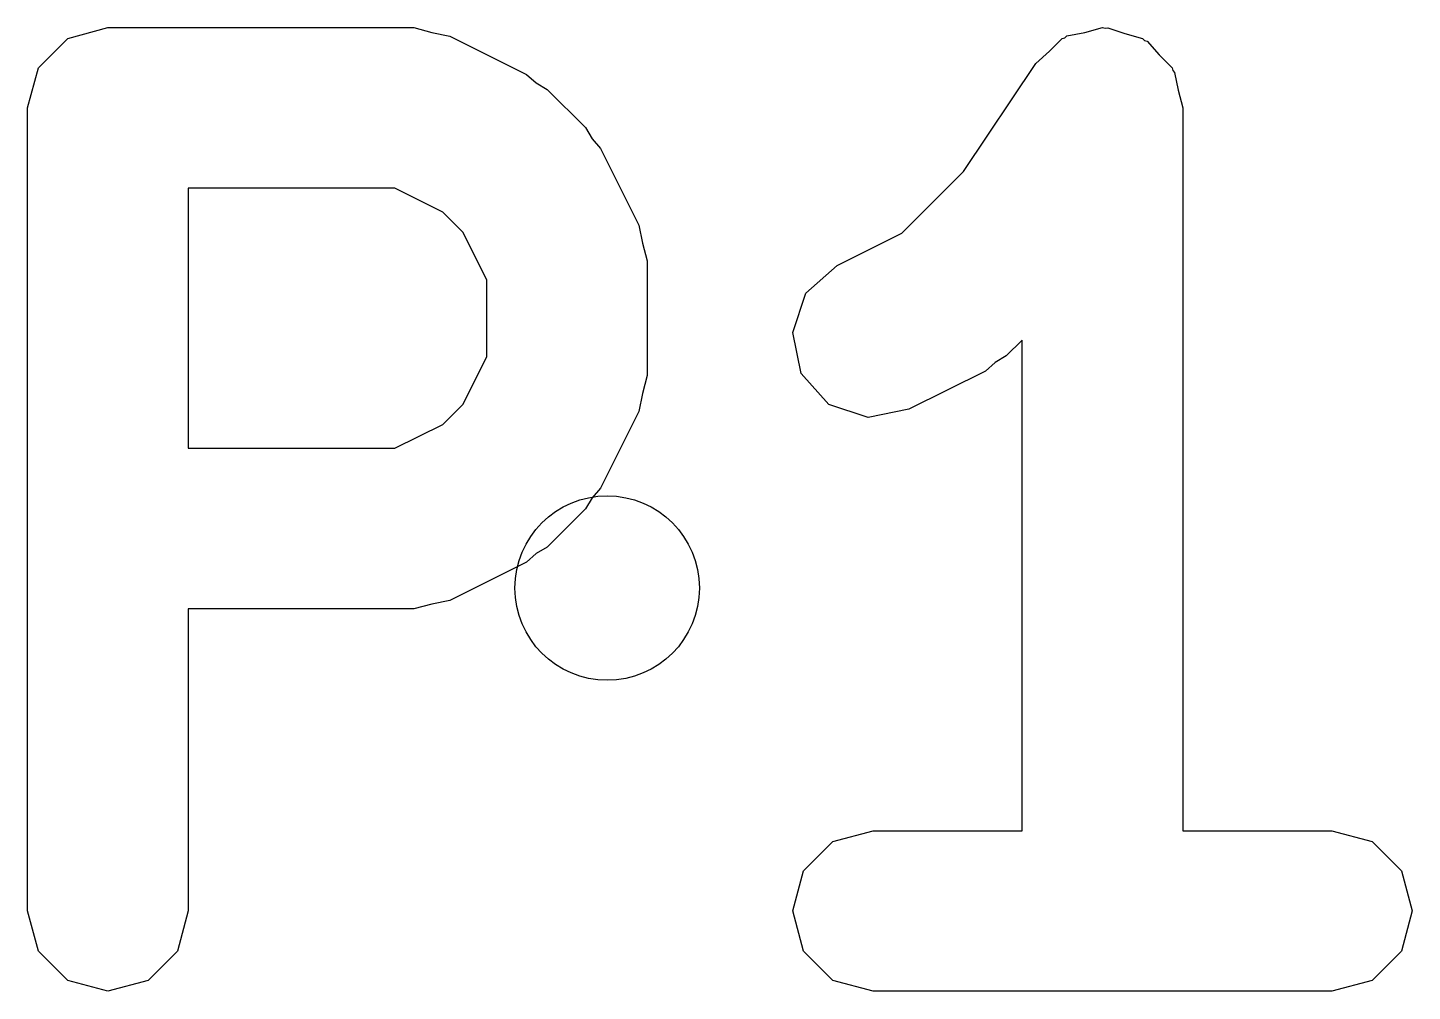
# Model space of a CAD drawing. Extents: x 0.1 to 1.92, y 0.04 to 1.04.
# Drawn here: x 1.7567 to 1.8601, y 0.9699 to 1.0419 of the extents above; entities that cross this region are included whole.
import ezdxf

# ---------------------------------------------------------------- set-up
doc = ezdxf.new("R2010")
doc.units = 0
doc.header["$MEASUREMENT"] = 0
doc.layers.add('BLACK', color=7, linetype='CONTINUOUS')

msp = doc.modelspace()

# ---------------------------------------------------------------- linework, layer by layer
at = {"layer": 'BLACK', "linetype": 'CONTINUOUS'}
for p, q in [((1.75971, 1.04106), (1.76271, 1.04187)), ((1.76271, 1.04187), (1.78557, 1.04187)), ((1.78557, 1.04187), (1.7869, 1.04151)), ((1.83568, 1.04151), (1.837, 1.04187)), ((1.837, 1.04187), (1.83719, 1.04182)), ((1.83719, 1.04182), (1.83739, 1.04185)), ((1.83739, 1.04185), (1.83868, 1.04142)), ((1.75752, 1.03887), (1.75971, 1.04106)), ((1.7869, 1.04151), (1.78825, 1.04123)), ((1.78825, 1.04123), (1.79397, 1.03838)), ((1.83303, 1.0401), (1.834, 1.04106)), ((1.834, 1.04106), (1.83419, 1.04111)), ((1.83419, 1.04111), (1.83434, 1.04125)), ((1.83434, 1.04125), (1.83568, 1.04151)), ((1.83868, 1.04142), (1.84, 1.04106)), ((1.84, 1.04106), (1.84014, 1.04092)), ((1.84014, 1.04092), (1.84033, 1.04086)), ((1.84033, 1.04086), (1.84123, 1.03983)), ((1.83201, 1.0392), (1.83303, 1.0401)), ((1.84123, 1.03983), (1.8422, 1.03887)), ((1.75671, 1.03587), (1.75752, 1.03887)), ((1.82662, 1.03112), (1.83201, 1.0392)), ((1.8422, 1.03887), (1.84225, 1.03868)), ((1.84225, 1.03868), (1.84238, 1.03853)), ((1.84238, 1.03853), (1.84265, 1.03719)), ((1.79397, 1.03838), (1.79469, 1.03774)), ((1.79469, 1.03774), (1.79553, 1.03725)), ((1.79553, 1.03725), (1.79839, 1.0344)), ((1.84265, 1.03719), (1.843, 1.03587)), ((1.75671, 0.97587), (1.75671, 1.03587)), ((1.843, 1.03587), (1.843, 0.98187)), ((1.79839, 1.0344), (1.79887, 1.03356)), ((1.79887, 1.03356), (1.79951, 1.03284)), ((1.79951, 1.03284), (1.80237, 1.02712)), ((1.82202, 1.02651), (1.82662, 1.03112)), ((1.78415, 1.02987), (1.76871, 1.02987)), ((1.76871, 1.02987), (1.76871, 1.01044)), ((1.78773, 1.02808), (1.78415, 1.02987)), ((1.78921, 1.0266), (1.78773, 1.02808)), ((1.80237, 1.02712), (1.80264, 1.02577)), ((1.791, 1.02302), (1.78921, 1.0266)), ((1.81717, 1.02409), (1.82202, 1.02651)), ((1.80264, 1.02577), (1.803, 1.02444)), ((1.803, 1.02444), (1.803, 1.01587)), ((1.81485, 1.02203), (1.81717, 1.02409)), ((1.791, 1.01728), (1.791, 1.02302)), ((1.81387, 1.01908), (1.81485, 1.02203)), ((1.81449, 1.01604), (1.81387, 1.01908)), ((1.831, 1.01852), (1.82981, 1.01734)), ((1.831, 0.98187), (1.831, 1.01852)), ((1.78921, 1.01371), (1.791, 1.01728)), ((1.82898, 1.01686), (1.82825, 1.01621)), ((1.82981, 1.01734), (1.82898, 1.01686)), ((1.803, 1.01587), (1.80264, 1.01453)), ((1.81655, 1.01372), (1.81449, 1.01604)), ((1.82825, 1.01621), (1.82254, 1.01336)), ((1.78773, 1.01223), (1.78921, 1.01371)), ((1.80264, 1.01453), (1.80237, 1.01318)), ((1.8195, 1.01273), (1.81655, 1.01372)), ((1.80237, 1.01318), (1.79951, 1.00747)), ((1.82254, 1.01336), (1.8195, 1.01273)), ((1.78415, 1.01044), (1.78773, 1.01223)), ((1.76871, 1.01044), (1.78415, 1.01044)), ((1.79951, 1.00747), (1.79887, 1.00675)), ((1.79887, 1.00675), (1.79839, 1.00591)), ((1.79839, 1.00591), (1.79553, 1.00305)), ((1.79469, 1.00257), (1.79397, 1.00193)), ((1.79553, 1.00305), (1.79469, 1.00257)), ((1.79397, 1.00193), (1.78825, 0.99907)), ((1.78557, 0.99844), (1.76871, 0.99844)), ((1.76871, 0.99844), (1.76871, 0.97587)), ((1.7869, 0.9988), (1.78557, 0.99844)), ((1.78825, 0.99907), (1.7869, 0.9988)), ((1.81686, 0.98106), (1.81986, 0.98187)), ((1.81986, 0.98187), (1.831, 0.98187)), ((1.843, 0.98187), (1.85414, 0.98187)), ((1.85414, 0.98187), (1.85714, 0.98106)), ((1.81466, 0.97887), (1.81686, 0.98106)), ((1.85714, 0.98106), (1.85934, 0.97887)), ((1.81386, 0.97587), (1.81466, 0.97887)), ((1.85934, 0.97887), (1.86014, 0.97587)), ((1.75752, 0.97287), (1.75671, 0.97587)), ((1.76871, 0.97587), (1.76791, 0.97287)), ((1.81466, 0.97287), (1.81386, 0.97587)), ((1.86014, 0.97587), (1.85934, 0.97287)), ((1.75971, 0.97067), (1.75752, 0.97287)), ((1.76791, 0.97287), (1.76571, 0.97067)), ((1.81686, 0.97067), (1.81466, 0.97287)), ((1.85934, 0.97287), (1.85714, 0.97067)), ((1.76271, 0.96987), (1.75971, 0.97067)), ((1.76571, 0.97067), (1.76271, 0.96987)), ((1.81986, 0.96987), (1.81686, 0.97067)), ((1.85714, 0.97067), (1.85414, 0.96987)), ((1.837, 0.96987), (1.81986, 0.96987)), ((1.85414, 0.96987), (1.837, 0.96987))]:
    msp.add_line(p, q, dxfattribs=at)
at = {"layer": 'BLACK'}
msp.add_circle((1.8, 1), 0.00689, dxfattribs=at)

doc.saveas('drawing.dxf')
